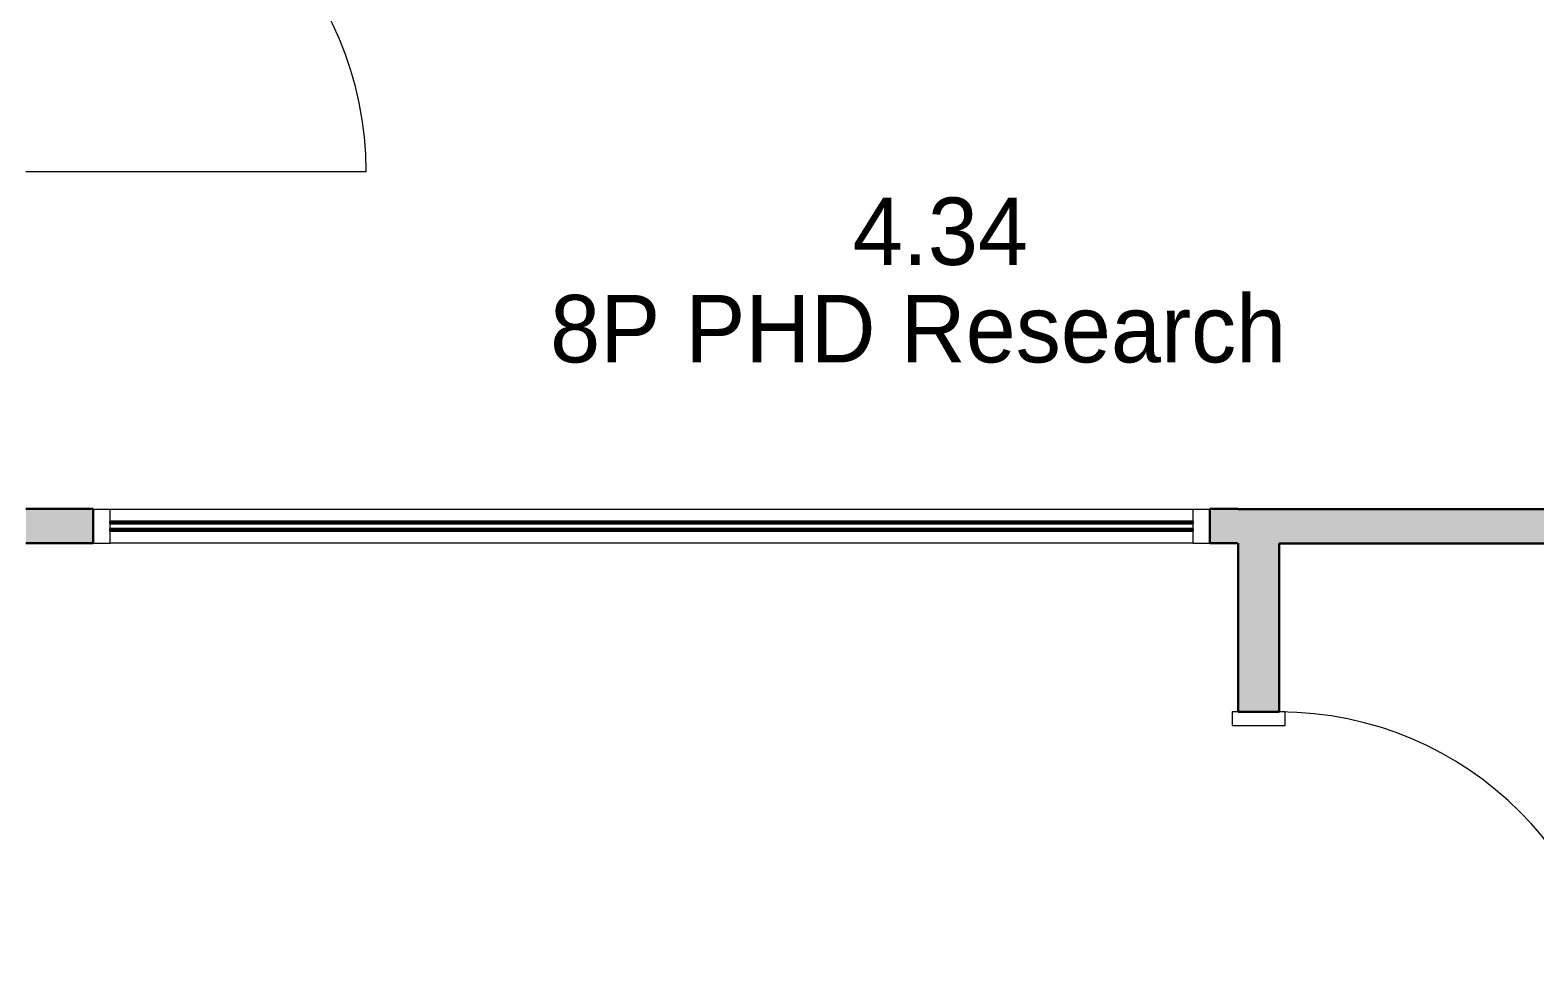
# Model space of a CAD drawing. Header units: millimetres. Extents: x 79795 to 317870, y -36033 to 97293.
# Drawn here: x 198263 to 202730, y 27144 to 29929 of the extents above; entities that cross this region are included whole.
import ezdxf

# ---------------------------------------------------------------- set-up
doc = ezdxf.new("R2010")
doc.units = ezdxf.units.MM
doc.header["$MEASUREMENT"] = 0
for name, color, linetype, lineweight in [('A-AREA-IDEN', 7, 'CONTINUOUS', 9), ('CSM-STL-XX-ZZ-M3-A-XXXX-00001_detached _19_04_21__rvt-1-Level 4$0$A-DOOR', 4, 'CONTINUOUS', 9), ('CSM-STL-XX-ZZ-M3-A-XXXX-00001_detached _19_04_21__rvt-1-Level 4$0$A-DOOR-FRAM', 31, 'CONTINUOUS', 18), ('CSM-STL-XX-ZZ-M3-A-XXXX-00001_detached _19_04_21__rvt-1-Level 4$0$A-GLAZ-CURT', 7, 'CONTINUOUS', 9), ('CSM-STL-XX-ZZ-M3-A-XXXX-00001_detached _19_04_21__rvt-1-Level 4$0$A-GLAZ-CWMG', 7, 'CONTINUOUS', 9), ('CSM-STL-XX-ZZ-M3-A-XXXX-00001_detached _19_04_21__rvt-1-Level 4$0$A-WALL', 7, 'CONTINUOUS', 9), ('CSM-STL-XX-ZZ-M3-A-XXXX-00001_detached _19_04_21__rvt-1-Level 4$0$A-WALL-PATT', 7, 'CONTINUOUS', 9), ('CSM-STL-XX-ZZ-M3-A-XXXX-00001_detached _19_04_21__rvt-1-Level 4$0$I-WALL', 7, 'CONTINUOUS', 9)]:
    doc.layers.add(name, color=color, linetype=linetype, lineweight=lineweight)
doc.styles.add('Century Gothic', font='GOTHIC.TTF', dxfattribs={"height": 200})

msp = doc.modelspace()

# ---------------------------------------------------------------- hatches: boundary and pattern name
at = {"layer": 'CSM-STL-XX-ZZ-M3-A-XXXX-00001_detached _19_04_21__rvt-1-Level 4$0$A-GLAZ-CURT'}
h = msp.add_hatch(color=256, dxfattribs=at)
h.paths.add_polyline_path([(199350.8, 28443.3), (199350.8, 28449.3), (198500.8, 28449.3), (198500.8, 28443.3), (198725.9, 28443.3)], flags=0)
h.paths.add_polyline_path([(199350.8, 28465.3), (199350.8, 28471.3), (198500.8, 28471.3), (198500.8, 28465.3), (198725.9, 28465.3)], flags=0)
h = msp.add_hatch(color=256, dxfattribs=at)
h.paths.add_polyline_path([(200250.8, 28443.3), (200250.8, 28449.3), (199350.8, 28449.3), (199350.8, 28443.3), (199867.8, 28443.3)], flags=0)
h.paths.add_polyline_path([(200250.8, 28465.3), (200250.8, 28471.3), (199350.8, 28471.3), (199350.8, 28465.3), (199867.8, 28465.3)], flags=0)
h = msp.add_hatch(color=256, dxfattribs=at)
h.paths.add_polyline_path([(201150.8, 28443.3), (201150.8, 28449.3), (200250.8, 28449.3), (200250.8, 28443.3), (200767.8, 28443.3)], flags=0)
h.paths.add_polyline_path([(201150.8, 28465.3), (201150.8, 28471.3), (200250.8, 28471.3), (200250.8, 28465.3), (200767.8, 28465.3)], flags=0)
h = msp.add_hatch(color=256, dxfattribs=at)
h.paths.add_polyline_path([(201714.8, 28443.3), (201714.8, 28449.3), (201150.8, 28449.3), (201150.8, 28443.3)], flags=0)
h.paths.add_polyline_path([(201714.8, 28465.3), (201714.8, 28471.3), (201150.8, 28471.3), (201150.8, 28465.3)], flags=0)
at = {"layer": 'CSM-STL-XX-ZZ-M3-A-XXXX-00001_detached _19_04_21__rvt-1-Level 4$0$A-WALL-PATT'}
h = msp.add_hatch(color=256, dxfattribs=at)
h.paths.add_polyline_path([(201848.8, 28407.3), (201848.8, 28509.3), (201764.8, 28509.3), (201764.8, 28407.3), (201846.8, 28407.3)], flags=0)
h.paths.add_polyline_path([(198250.8, 28407.3), (198450.8, 28407.3), (198450.8, 28509.3), (198250.8, 28509.3)], flags=0)
h.paths.add_polyline_path([(195450.8, 28407.3), (195450.8, 28509.3), (195150.8, 28509.3), (195150.8, 28407.3)], flags=0)
h.paths.add_polyline_path([(192150.8, 28407.3), (192450.8, 28407.3), (192450.8, 28509.3), (192150.8, 28509.3)], flags=0)
h.paths.add_polyline_path([(189450.8, 28407.3), (189450.8, 28509.3), (189150.8, 28509.3), (189150.8, 28407.3)], flags=0)
h.paths.add_polyline_path([(185802.8, 28407.3), (185884.8, 28407.3), (185884.8, 28509.3), (185800.8, 28509.3), (185800.8, 28407.3)], flags=0)
h = msp.add_hatch(color=256, dxfattribs=at)
h.paths.add_polyline_path([(201848.8, 25709.3), (201970.8, 25709.3), (201970.8, 26896.3), (201848.8, 26896.3)], flags=0)
h.paths.add_polyline_path([(201970.8, 27906.3), (201970.8, 28508.3), (201848.8, 28508.3), (201848.8, 27906.3)], flags=0)
h = msp.add_hatch(color=256, dxfattribs=at)
h.paths.add_polyline_path([(204125.4, 28406.3), (204125.4, 28508.3), (203798.8, 28508.3), (203798.8, 28406.3)], flags=0)
h.paths.add_polyline_path([(202788.8, 28406.3), (202788.8, 28508.3), (201970.8, 28508.3), (201970.8, 28406.3)], flags=0)

# ---------------------------------------------------------------- linework, layer by layer
at = {"layer": 'CSM-STL-XX-ZZ-M3-A-XXXX-00001_detached _19_04_21__rvt-1-Level 4$0$A-DOOR'}
msp.add_line((198250.8, 29509.3), (199260.8, 29509.3), dxfattribs=at)
for centre in [(198250.8, 29509.3), (201970.8, 26896.3)]:
    msp.add_arc(centre, 1010, 0, 90, dxfattribs=at)
at = {"layer": 'CSM-STL-XX-ZZ-M3-A-XXXX-00001_detached _19_04_21__rvt-1-Level 4$0$A-DOOR-FRAM', "lineweight": 20}
for p, q in [((201830.8, 27906.3), (201830.8, 27866.3)), ((201848.8, 27906.3), (201830.8, 27906.3)), ((201988.8, 27906.3), (201970.8, 27906.3)), ((201988.8, 27866.3), (201988.8, 27906.3)), ((201830.8, 27866.3), (201988.8, 27866.3))]:
    msp.add_line(p, q, dxfattribs=at)
at = {"layer": 'CSM-STL-XX-ZZ-M3-A-XXXX-00001_detached _19_04_21__rvt-1-Level 4$0$A-GLAZ-CURT', "lineweight": 30}
for p, q in [((199350.8, 28471.3), (198500.8, 28471.3)), ((198500.8, 28471.3), (198500.8, 28465.3)), ((198500.8, 28465.3), (199350.8, 28465.3)), ((199350.8, 28465.3), (199350.8, 28471.3)), ((200250.8, 28471.3), (199350.8, 28471.3)), ((199350.8, 28471.3), (199350.8, 28465.3)), ((199350.8, 28465.3), (200250.8, 28465.3)), ((200250.8, 28465.3), (200250.8, 28471.3)), ((201150.8, 28471.3), (200250.8, 28471.3)), ((200250.8, 28471.3), (200250.8, 28465.3)), ((200250.8, 28465.3), (201150.8, 28465.3)), ((201150.8, 28465.3), (201150.8, 28471.3)), ((201714.8, 28471.3), (201150.8, 28471.3)), ((201150.8, 28471.3), (201150.8, 28465.3)), ((201150.8, 28465.3), (201714.8, 28465.3)), ((201714.8, 28465.3), (201714.8, 28471.3)), ((199350.8, 28449.3), (198500.8, 28449.3)), ((198500.8, 28449.3), (198500.8, 28443.3)), ((198500.8, 28443.3), (199350.8, 28443.3)), ((199350.8, 28443.3), (199350.8, 28449.3)), ((200250.8, 28449.3), (199350.8, 28449.3)), ((199350.8, 28449.3), (199350.8, 28443.3)), ((199350.8, 28443.3), (200250.8, 28443.3)), ((200250.8, 28443.3), (200250.8, 28449.3)), ((201150.8, 28449.3), (200250.8, 28449.3)), ((200250.8, 28449.3), (200250.8, 28443.3)), ((200250.8, 28443.3), (201150.8, 28443.3)), ((201150.8, 28443.3), (201150.8, 28449.3)), ((201714.8, 28449.3), (201150.8, 28449.3)), ((201150.8, 28449.3), (201150.8, 28443.3)), ((201150.8, 28443.3), (201714.8, 28443.3)), ((201714.8, 28443.3), (201714.8, 28449.3))]:
    msp.add_line(p, q, dxfattribs=at)
at = {"layer": 'CSM-STL-XX-ZZ-M3-A-XXXX-00001_detached _19_04_21__rvt-1-Level 4$0$A-GLAZ-CWMG', "lineweight": 20}
for p, q in [((198500.8, 28507.3), (198450.8, 28507.3)), ((198450.8, 28507.3), (198450.8, 28407.3)), ((198500.8, 28407.3), (198500.8, 28507.3)), ((198450.8, 28407.3), (198500.8, 28407.3))]:
    msp.add_line(p, q, dxfattribs=at)
at = {"layer": 'CSM-STL-XX-ZZ-M3-A-XXXX-00001_detached _19_04_21__rvt-1-Level 4$0$A-GLAZ-CWMG'}
for p, q in [((199350.8, 28507.3), (198500.8, 28507.3)), ((200250.8, 28507.3), (199350.8, 28507.3)), ((201150.8, 28507.3), (200250.8, 28507.3)), ((201714.8, 28507.3), (201150.8, 28507.3)), ((199350.8, 28407.3), (198500.8, 28407.3)), ((200250.8, 28407.3), (199350.8, 28407.3)), ((201150.8, 28407.3), (200250.8, 28407.3)), ((201714.8, 28407.3), (201150.8, 28407.3))]:
    msp.add_line(p, q, dxfattribs=at)
at = {"layer": 'CSM-STL-XX-ZZ-M3-A-XXXX-00001_detached _19_04_21__rvt-1-Level 4$0$A-GLAZ-CWMG', "lineweight": 20, "extrusion": (0, 0, -1)}
for p, q in [((201764.8, 28507.3), (201714.8, 28507.3)), ((201714.8, 28507.3), (201714.8, 28407.3)), ((201764.8, 28407.3), (201764.8, 28507.3)), ((201714.8, 28407.3), (201764.8, 28407.3))]:
    msp.add_line(p, q, dxfattribs=at)
at = {"layer": 'CSM-STL-XX-ZZ-M3-A-XXXX-00001_detached _19_04_21__rvt-1-Level 4$0$A-WALL', "lineweight": 30}
for p, q in [((201970.8, 28508.3), (201848.8, 28508.3)), ((201848.8, 28407.3), (201848.8, 27906.3)), ((201970.8, 27906.3), (201970.8, 28406.3)), ((201848.8, 27906.3), (201970.8, 27906.3))]:
    msp.add_line(p, q, dxfattribs=at)
at = {"layer": 'CSM-STL-XX-ZZ-M3-A-XXXX-00001_detached _19_04_21__rvt-1-Level 4$0$I-WALL', "lineweight": 30}
for p, q in [((198450.8, 28509.3), (198250.8, 28509.3)), ((198450.8, 28407.3), (198450.8, 28509.3)), ((201848.8, 28509.3), (201764.8, 28509.3)), ((201764.8, 28509.3), (201764.8, 28407.3)), ((201848.8, 28508.3), (201848.8, 28509.3)), ((202788.8, 28508.3), (201970.8, 28508.3)), ((198250.8, 28407.3), (198450.8, 28407.3)), ((201764.8, 28407.3), (201846.8, 28407.3)), ((201970.8, 28406.3), (202788.8, 28406.3))]:
    msp.add_line(p, q, dxfattribs=at)

# ---------------------------------------------------------------- texts
at = {"layer": 'A-AREA-IDEN', "style": 'Century Gothic'}
for s, p in [('4.34', (200704.9, 29232.3)), ('8P PHD Research', (199806.6, 28943.3))]:
    msp.add_text(s, height=200, dxfattribs=at).set_placement(p)

doc.saveas('drawing.dxf')
